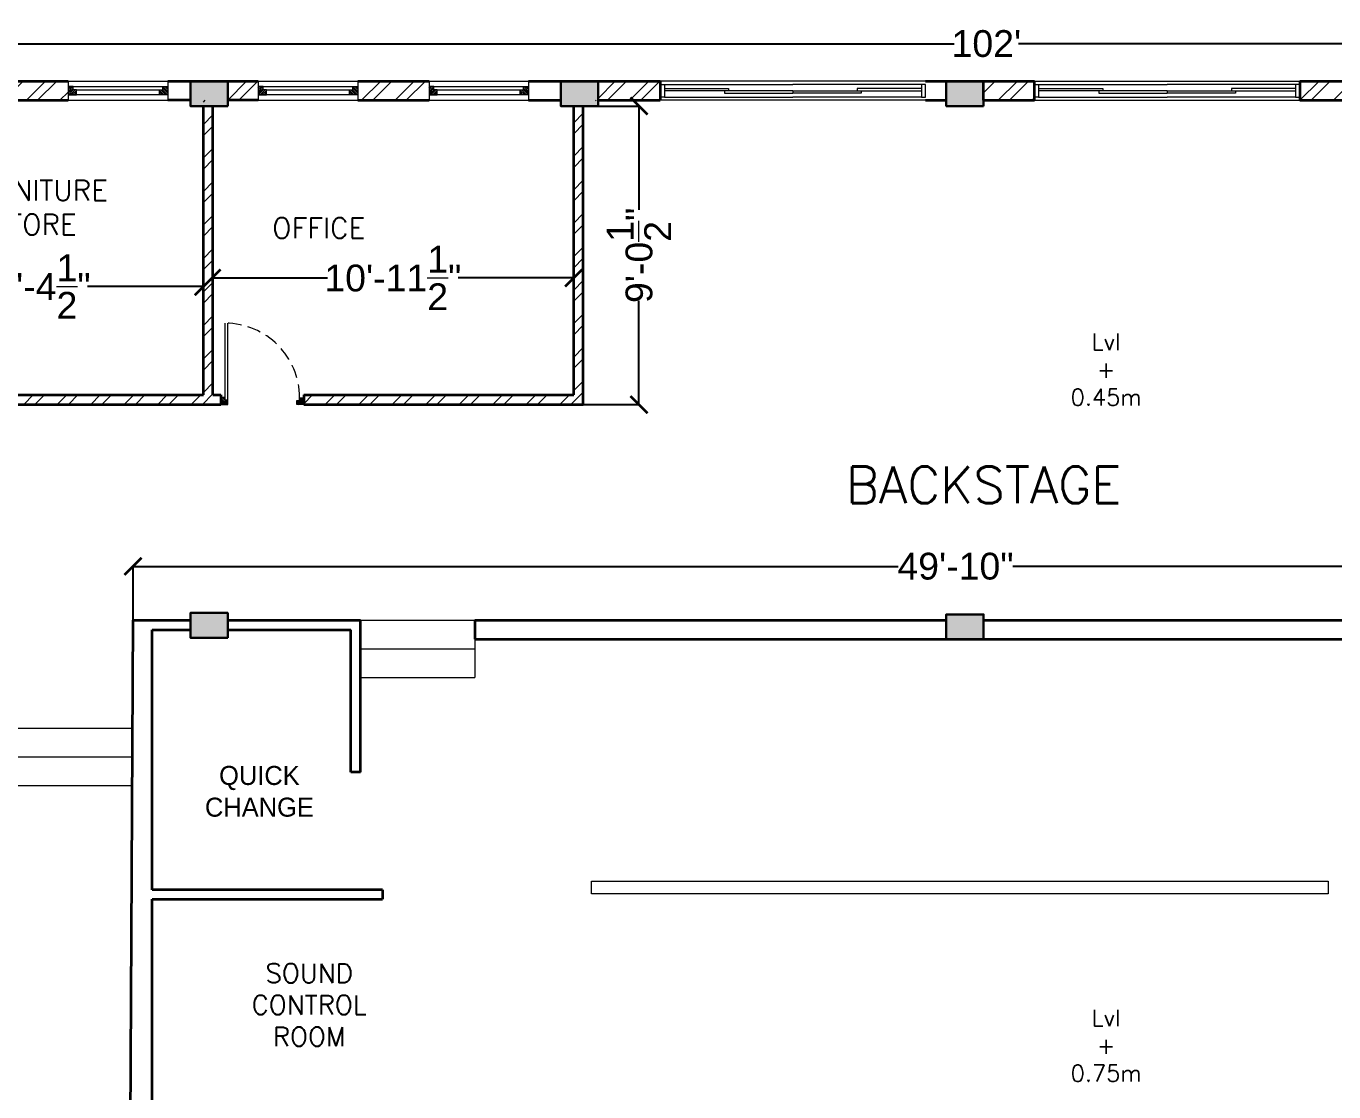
# Model space of a CAD drawing. Header units: inches. Extents: x 845 to 17085, y 908 to 10810.
# Drawn here: x 2381.4 to 2857, y 3523.7 to 3911.5 of the extents above; entities that cross this region are included whole.
import ezdxf

# ---------------------------------------------------------------- set-up
doc = ezdxf.new("R2010")
doc.units = ezdxf.units.IN
doc.header["$LTSCALE"] = 15
doc.header["$MEASUREMENT"] = 0
for name, pattern in [('ACAD_ISO04W100', [30.5, 24, -3, 0.5, -3]), ('CONTINUA', [0]), ('DASHED2', [0.375, 0.25, -0.125])]:
    doc.linetypes.add(name, pattern=pattern)
for name, color, linetype, lineweight in [('.15', 4, 'Continuous', 15), ('c1', 21, 'Continuous', 30), ('FURN', 43, 'Continuous', 18), ('FURN 2', 34, 'Continuous', 15), ('GRID', 8, 'ACAD_ISO04W100', 5), ('HATCH', 251, 'Continuous', 5), ('humans', 7, 'Continuous', 15), ('PDF_Layer1', 1, 'Continuous', 18), ('wall 1', 1, 'Continuous', 35), ('WIND & DOOR', 160, 'Continuous', 9)]:
    doc.layers.add(name, color=color, linetype=linetype, lineweight=lineweight)
doc.layers.add('door and window', color=7, linetype='Continuous', lineweight=25, true_color=0x0609c1)
doc.layers.add('Text', color=255, linetype='Continuous')
doc.styles.add('ROMANS', font='ROMANS')
doc.styles.get("Standard").update_dxf_attribs({"font": 'arial.ttf'})
doc.dimstyles.get("Standard").update_dxf_attribs({"dimtxt": 9.75, "dimasz": 6.25, "dimexe": 0.18, "dimexo": 0.0625, "dimgap": 0.09, "dimtad": 0, "dimdec": 1, "dimzin": 0, "dimdsep": 46, "dimlunit": 4, "dimtxsty": 'Standard', "dimblk": 'ARCHTICK', "dimcen": 0.09, "dimadec": 0, "dimazin": 0, "dimtfac": 1, "dimtdec": 1, "dimtofl": 0, "dimtmove": 0, "dimatfit": 3, "dimldrblk": 'ARCHTICK', "dimfxl": 1, "dimtolj": 1, "dimtzin": 0, "dimlwd": 25, "dimarcsym": 0})
pattern_1 = [(45, (-97695.34, -40951.402), (-6.0932045, 6.0932045), []), (45, (-97691.278, -40951.402), (-6.0932045, 6.0932045), [])]

# ---------------------------------------------------------------- blocks, each defined once
blk = doc.blocks.new('_ArchTick')
at = {"layer": 'GRID', "color": 0, "const_width": 0.15}
blk.add_lwpolyline([(-0.5, -0.5), (0.5, 0.5)], dxfattribs=at)
blk = doc.blocks.new('*D118')
at = {"layer": 'Defpoints', "color": 0, "linetype": 'ByBlock', "lineweight": 30, "transparency": 16777216}
for p in [(3342.56, 3905.07), (2118.63, 3891.44), (3342.56, 3891.44)]:
    blk.add_point(p, dxfattribs=at)
at = {"layer": 'humans', "color": 0, "linetype": 'ByBlock', "lineweight": -2, "transparency": 16777216}
for p, q in [((2118.63, 3891.5), (2118.63, 3905.25)), ((3342.56, 3891.5), (3342.56, 3905.25))]:
    blk.add_line(p, q, dxfattribs=at)
at = {"layer": 'humans', "color": 0, "linetype": 'Continuous', "lineweight": 25, "transparency": 16777216}
for p, q in [((2118.63, 3905.07), (2718.9, 3905.07)), ((3342.56, 3905.07), (2742.29, 3905.07))]:
    blk.add_line(p, q, dxfattribs=at)
at = {"layer": 'humans', "color": 0, "linetype": 'ByBlock', "lineweight": 25, "transparency": 16777216, "xscale": 6.25, "yscale": 6.25, "zscale": 6.25, "rotation": 180}
blk.add_blockref('_ArchTick', (2118.63, 3905.07), dxfattribs=at)
at = {"layer": 'humans', "color": 0, "linetype": 'ByBlock', "lineweight": 25, "transparency": 16777216, "xscale": 6.25, "yscale": 6.25, "zscale": 6.25}
blk.add_blockref('_ArchTick', (3342.56, 3905.07), dxfattribs=at)
at = {"layer": 'humans', "color": 0, "linetype": 'ByBlock', "transparency": 16777216, "insert": (2730.6, 3905.07), "char_height": 9.75, "attachment_point": 5}
blk.add_mtext("\\A1;102'", dxfattribs=at)
blk = doc.blocks.new('*D120')
at = {"layer": 'Defpoints', "color": 0, "linetype": 'ByBlock', "lineweight": 30, "transparency": 16777216}
for p in [(2321.63, 3816.72), (2445.89, 3816.72), (2445.89, 3816.72)]:
    blk.add_point(p, dxfattribs=at)
at = {"layer": 'humans', "color": 0, "linetype": 'ByBlock', "lineweight": -2, "transparency": 16777216}
for p, q in [((2321.63, 3816.78), (2321.63, 3816.9)), ((2445.89, 3816.78), (2445.89, 3816.9))]:
    blk.add_line(p, q, dxfattribs=at)
at = {"layer": 'humans', "color": 0, "linetype": 'Continuous', "lineweight": 25, "transparency": 16777216}
for p, q in [((2321.63, 3816.72), (2363.83, 3816.72)), ((2445.89, 3816.72), (2403.69, 3816.72))]:
    blk.add_line(p, q, dxfattribs=at)
at = {"layer": 'humans', "color": 0, "linetype": 'ByBlock', "lineweight": 25, "transparency": 16777216, "xscale": 6.25, "yscale": 6.25, "zscale": 6.25, "rotation": 180}
blk.add_blockref('_ArchTick', (2321.63, 3816.72), dxfattribs=at)
at = {"layer": 'humans', "color": 0, "linetype": 'ByBlock', "lineweight": 25, "transparency": 16777216, "xscale": 6.25, "yscale": 6.25, "zscale": 6.25}
blk.add_blockref('_ArchTick', (2445.89, 3816.72), dxfattribs=at)
at = {"layer": 'humans', "color": 0, "linetype": 'ByBlock', "transparency": 16777216, "insert": (2383.76, 3816.72), "char_height": 9.75, "attachment_point": 5}
blk.add_mtext('\\A1;10\'-4{\\H1x;\\S1/2;}"', dxfattribs=at)
blk = doc.blocks.new('*D121')
at = {"layer": 'Defpoints', "color": 0, "linetype": 'ByBlock', "lineweight": 30, "transparency": 16777216}
for p in [(2449.01, 3819.84), (2580.57, 3819.84), (2580.57, 3819.84)]:
    blk.add_point(p, dxfattribs=at)
at = {"layer": 'humans', "color": 0, "linetype": 'ByBlock', "lineweight": -2, "transparency": 16777216}
for p, q in [((2449.01, 3819.91), (2449.01, 3820.02)), ((2580.57, 3819.91), (2580.57, 3820.02))]:
    blk.add_line(p, q, dxfattribs=at)
at = {"layer": 'humans', "color": 0, "linetype": 'Continuous', "lineweight": 25, "transparency": 16777216}
for p, q in [((2449.01, 3819.84), (2491.07, 3819.84)), ((2580.57, 3819.84), (2538.51, 3819.84))]:
    blk.add_line(p, q, dxfattribs=at)
at = {"layer": 'humans', "color": 0, "linetype": 'ByBlock', "lineweight": 25, "transparency": 16777216, "xscale": 6.25, "yscale": 6.25, "zscale": 6.25, "rotation": 180}
blk.add_blockref('_ArchTick', (2449.01, 3819.84), dxfattribs=at)
at = {"layer": 'humans', "color": 0, "linetype": 'ByBlock', "lineweight": 25, "transparency": 16777216, "xscale": 6.25, "yscale": 6.25, "zscale": 6.25}
blk.add_blockref('_ArchTick', (2580.57, 3819.84), dxfattribs=at)
at = {"layer": 'humans', "color": 0, "linetype": 'ByBlock', "transparency": 16777216, "insert": (2514.79, 3819.84), "char_height": 9.75, "attachment_point": 5}
blk.add_mtext('\\A1;10\'-11{\\H1x;\\S1/2;}"', dxfattribs=at)
blk = doc.blocks.new('*D122')
at = {"layer": 'Defpoints', "color": 0, "linetype": 'ByBlock', "lineweight": 30, "transparency": 16777216}
for p in [(2584.04, 3882.39), (2584.04, 3773.78), (2604.27, 3773.78)]:
    blk.add_point(p, dxfattribs=at)
at = {"layer": 'humans', "color": 0, "linetype": 'ByBlock', "lineweight": -2, "transparency": 16777216}
for p, q in [((2584.1, 3882.39), (2604.45, 3882.39)), ((2584.1, 3773.78), (2604.45, 3773.78))]:
    blk.add_line(p, q, dxfattribs=at)
at = {"layer": 'humans', "color": 0, "linetype": 'Continuous', "lineweight": 25, "transparency": 16777216}
for p, q in [((2604.27, 3882.39), (2604.27, 3844.69)), ((2604.27, 3773.78), (2604.27, 3811.48))]:
    blk.add_line(p, q, dxfattribs=at)
at = {"layer": 'humans', "color": 0, "linetype": 'ByBlock', "lineweight": 25, "transparency": 16777216, "xscale": 6.25, "yscale": 6.25, "zscale": 6.25}
for p, rotation in [((2604.27, 3882.39), 90), ((2604.27, 3773.78), 270)]:
    blk.add_blockref('_ArchTick', p, dxfattribs=dict(at, rotation=rotation))
at = {"layer": 'humans', "color": 0, "linetype": 'ByBlock', "transparency": 16777216, "insert": (2604.27, 3828.08), "char_height": 9.75, "attachment_point": 5, "rotation": 90}
blk.add_mtext('\\A1;9\'-0{\\H1x;\\S1/2;}"', dxfattribs=at)
blk = doc.blocks.new('*D123')
at = {"layer": 'Defpoints', "color": 0, "linetype": 'ByBlock', "lineweight": 30, "transparency": 16777216}
for p in [(3018.45, 3714.93), (2420.3, 3695.32), (3018.45, 3695.32)]:
    blk.add_point(p, dxfattribs=at)
at = {"layer": 'humans', "color": 0, "linetype": 'ByBlock', "lineweight": -2, "transparency": 16777216}
for p, q in [((2420.3, 3695.38), (2420.3, 3715.11)), ((3018.45, 3695.38), (3018.45, 3715.11))]:
    blk.add_line(p, q, dxfattribs=at)
at = {"layer": 'humans', "color": 0, "linetype": 'Continuous', "lineweight": 25, "transparency": 16777216}
for p, q in [((2420.3, 3714.93), (2698.55, 3714.93)), ((3018.45, 3714.93), (2740.2, 3714.93))]:
    blk.add_line(p, q, dxfattribs=at)
at = {"layer": 'humans', "color": 0, "linetype": 'ByBlock', "lineweight": 25, "transparency": 16777216, "xscale": 6.25, "yscale": 6.25, "zscale": 6.25, "rotation": 180}
blk.add_blockref('_ArchTick', (2420.3, 3714.93), dxfattribs=at)
at = {"layer": 'humans', "color": 0, "linetype": 'ByBlock', "lineweight": 25, "transparency": 16777216, "xscale": 6.25, "yscale": 6.25, "zscale": 6.25}
blk.add_blockref('_ArchTick', (3018.45, 3714.93), dxfattribs=at)
at = {"layer": 'humans', "color": 0, "linetype": 'ByBlock', "transparency": 16777216, "insert": (2719.38, 3714.93), "char_height": 9.75, "attachment_point": 5}
blk.add_mtext('\\A1;49\'-10"', dxfattribs=at)

msp = doc.modelspace()

# ---------------------------------------------------------------- hatches: boundary and pattern name
at = {"layer": 'HATCH'}
h = msp.add_hatch(dxfattribs=at)
h.set_pattern_fill('ANSI32', color=256, scale=0.904682)
h.set_pattern_definition(pattern_1)
h.paths.add_polyline_path([(2370.79, 3891.44), (2370.79, 3884.5), (2396.73, 3884.5), (2396.73, 3891.44)], flags=17)
h.paths.add_polyline_path([(2449.36, 3884.5), (2465.81, 3884.5), (2465.81, 3891.44), (2454.73, 3891.44), (2454.73, 3884.5), (2445.89, 3884.5), (2445.89, 3777.29), (2360.7, 3777.29), (2360.7, 3776.29), (2360.71, 3776.29), (2360.7, 3773.83), (2452.28, 3773.83), (2452.28, 3777.29), (2449.36, 3777.29)])
h = msp.add_hatch(color=256, dxfattribs=at)
h.dxf.hatch_style = 1
h.paths.add_polyline_path([(2454.73, 3891.44), (2454.73, 3882.39), (2441.16, 3882.39), (2441.16, 3891.44)])
h = msp.add_hatch(dxfattribs=at)
h.set_pattern_fill('ANSI32', color=256, scale=0.904682)
h.set_pattern_definition(pattern_1)
h.paths.add_polyline_path([(2527.93, 3884.5), (2527.93, 3891.44), (2501.99, 3891.44), (2501.99, 3884.5)], flags=17)
h.paths.add_polyline_path([(2584.04, 3884.5), (2612, 3884.5), (2612, 3891.44), (2589.41, 3891.44), (2589.41, 3884.5), (2580.57, 3882.39), (2580.57, 3777.29), (2482.36, 3777.29), (2482.36, 3776.29), (2482.36, 3776.29), (2482.36, 3773.78), (2584.04, 3773.78)])
h = msp.add_hatch(color=256, dxfattribs=at)
h.dxf.hatch_style = 1
h.paths.add_polyline_path([(2589.41, 3891.44), (2589.41, 3882.39), (2575.84, 3882.39), (2575.84, 3891.44)])
h = msp.add_hatch(color=256, dxfattribs=at)
h.dxf.hatch_style = 1
h.paths.add_polyline_path([(2729.58, 3891.44), (2729.58, 3882.39), (2716.01, 3882.39), (2716.01, 3891.44)])
h = msp.add_hatch(dxfattribs=at)
h.set_pattern_fill('ANSI32', color=256, scale=0.904682)
h.set_pattern_definition(pattern_1)
h.paths.add_polyline_path([(2729.58, 3891.44), (2729.58, 3884.5), (2748.08, 3884.5), (2748.08, 3891.44)])
h = msp.add_hatch(dxfattribs=at)
h.set_pattern_fill('ANSI32', color=256, scale=0.904682)
h.set_pattern_definition(pattern_1)
h.paths.add_polyline_path([(2998.32, 3891.44), (2989.48, 3891.44), (2989.48, 3884.5), (3003.05, 3884.5), (3003.05, 3777.29), (2995.14, 3777.29), (2995.14, 3773.83), (3073.16, 3773.83), (3073.16, 3777.29), (3006.52, 3777.29), (3006.52, 3884.5), (2998.32, 3884.5)])
h.paths.add_polyline_path([(3071.44, 3891.44), (3052.28, 3891.44), (3052.28, 3884.5), (3071.44, 3884.5)], flags=17)
h.paths.add_polyline_path([(3181.18, 3891.44), (3107.63, 3891.44), (3107.63, 3884.5), (3117.2, 3884.5), (3117.2, 3777.28), (3106.24, 3777.29), (3106.24, 3773.81), (3117.2, 3773.81), (3117.2, 3759.65), (3120.67, 3759.65), (3120.67, 3884.5), (3141.48, 3884.5), (3181.18, 3884.5)])
h.paths.add_polyline_path([(2953.3, 3891.44), (2925.77, 3891.44), (2925.77, 3884.5), (2953.3, 3884.5)])
h.paths.add_polyline_path([(2867.82, 3891.44), (2844.58, 3891.44), (2844.58, 3884.5), (2872.55, 3884.5), (2872.55, 3773.83), (2962.05, 3773.83), (2962.05, 3777.29), (2876.02, 3777.29), (2876.02, 3884.5), (2867.82, 3884.5)])
at = {"layer": 'HATCH', "lineweight": 0, "true_color": 0x000000}
h = msp.add_hatch(dxfattribs=at)
h.set_pattern_fill('ANSI31', color=18, scale=0.120624, angle=90)
h.set_pattern_definition([(135, (966423.11064, -908224.77756), (-0.27080908924, -0.27080908924), [])])
h.paths.add_polyline_path([(2453.78, 3775.33), (2453.79, 3776.33), (2452.28, 3776.33), (2452.28, 3773.83), (2454.78, 3773.82), (2454.79, 3775.33)])
h.paths.add_polyline_path([(2480.86, 3775.29), (2479.85, 3775.29), (2479.85, 3773.78), (2482.36, 3773.78), (2482.36, 3776.29), (2480.85, 3776.29)])
at = {"layer": 'HATCH'}
h = msp.add_hatch(color=256, dxfattribs=at)
h.dxf.hatch_style = 1
h.paths.add_polyline_path([(2454.73, 3697.98), (2454.73, 3688.93), (2441.16, 3688.93), (2441.16, 3697.98)])
h = msp.add_hatch(color=256, dxfattribs=at)
h.dxf.hatch_style = 1
h.paths.add_polyline_path([(2729.58, 3697.43), (2729.58, 3688.38), (2716.01, 3688.38), (2716.01, 3697.43)])

# ---------------------------------------------------------------- linework, layer by layer
at = {"layer": '.15', "lineweight": 15}
for p, q in [((2396.73, 3891.44), (2432.92, 3891.44)), ((2465.81, 3891.44), (2501.99, 3891.44)), ((2527.93, 3891.44), (2564.12, 3891.44)), ((2708.5, 3891.44), (2612, 3891.44)), ((2748.08, 3891.44), (2844.58, 3891.44)), ((2396.73, 3884.5), (2432.92, 3884.5)), ((2465.81, 3884.5), (2501.99, 3884.5)), ((2527.93, 3884.5), (2564.12, 3884.5)), ((2708.5, 3884.5), (2612, 3884.5)), ((2748.08, 3884.5), (2844.58, 3884.5))]:
    msp.add_line(p, q, dxfattribs=at)
at = {"layer": 'c1'}
for points in [[(2454.73, 3882.39), (2454.73, 3891.44), (2441.16, 3891.44), (2441.16, 3882.39)], [(2589.41, 3882.39), (2589.41, 3891.44), (2575.84, 3891.44), (2575.84, 3882.39)], [(2729.58, 3882.39), (2729.58, 3891.44), (2716.01, 3891.44), (2716.01, 3882.39)], [(2454.73, 3688.93), (2454.73, 3697.98), (2441.16, 3697.98), (2441.16, 3688.93)], [(2729.58, 3688.38), (2729.58, 3697.43), (2716.01, 3697.43), (2716.01, 3688.38)]]:
    msp.add_lwpolyline(points, close=True, dxfattribs=at)
at = {"layer": 'door and window', "color": 18, "lineweight": 0, "true_color": 0x000000}
for p, q in [((2453.79, 3776.33), (2453.83, 3803.39)), ((2454.79, 3775.33), (2454.83, 3803.37))]:
    msp.add_line(p, q, dxfattribs=at)
for points in [[(2454.78, 3773.82), (2454.79, 3775.33), (2453.78, 3775.33), (2453.79, 3776.33), (2452.28, 3776.33), (2452.28, 3773.83), (2454.78, 3773.82)], [(2479.85, 3773.78), (2479.85, 3775.29), (2480.86, 3775.29), (2480.85, 3776.29), (2482.36, 3776.29), (2482.36, 3773.78), (2479.85, 3773.78)]]:
    msp.add_lwpolyline(points, dxfattribs=at)
at = {"layer": 'FURN'}
for p, q in [((2321.49, 3656), (2420.16, 3656)), ((2321.49, 3645.6), (2420.16, 3645.6)), ((2321.49, 3635.19), (2420.16, 3635.19))]:
    msp.add_line(p, q, dxfattribs=at)
at = {"layer": 'FURN 2'}
for p, q in [((2503.03, 3695.32), (2544.64, 3695.32)), ((2544.64, 3688.38), (2544.64, 3674.51)), ((2503.03, 3684.91), (2544.64, 3684.91)), ((2503.03, 3674.51), (2544.64, 3674.51)), ((2503.03, 3674.51), (2544.64, 3674.51))]:
    msp.add_line(p, q, dxfattribs=at)
at = {"layer": 'HATCH', "lineweight": 0}
for p, q in [((2396.73, 3889.06), (2397.14, 3889.48)), ((2396.73, 3888.4), (2397.81, 3889.48)), ((2396.73, 3887.74), (2398.47, 3889.48)), ((2396.73, 3887.08), (2398.54, 3888.89)), ((2396.78, 3886.46), (2398.58, 3888.27)), ((2397.44, 3886.46), (2399.25, 3888.27)), ((2398.1, 3886.46), (2399.75, 3888.11)), ((2398.76, 3886.46), (2399.75, 3887.44)), ((2399.42, 3886.46), (2399.75, 3886.78)), ((2431.55, 3886.46), (2429.9, 3888.11)), ((2430.89, 3886.46), (2429.9, 3887.44)), ((2430.22, 3886.46), (2429.9, 3886.78)), ((2432.21, 3886.46), (2430.4, 3888.27)), ((2432.87, 3886.46), (2431.06, 3888.27)), ((2432.92, 3887.08), (2431.11, 3888.89)), ((2432.92, 3887.74), (2431.18, 3889.48)), ((2432.92, 3888.4), (2431.84, 3889.48)), ((2432.92, 3889.06), (2432.5, 3889.48)), ((2465.81, 3889.06), (2466.22, 3889.48)), ((2465.81, 3888.4), (2466.88, 3889.48)), ((2465.81, 3887.74), (2467.54, 3889.48)), ((2465.81, 3887.08), (2467.61, 3888.89)), ((2465.85, 3886.46), (2467.66, 3888.27)), ((2466.51, 3886.46), (2468.32, 3888.27)), ((2467.18, 3886.46), (2468.82, 3888.11)), ((2467.84, 3886.46), (2468.82, 3887.44)), ((2468.5, 3886.46), (2468.82, 3886.78)), ((2500.62, 3886.46), (2498.98, 3888.11)), ((2499.96, 3886.46), (2498.98, 3887.44)), ((2499.3, 3886.46), (2498.98, 3886.78)), ((2501.29, 3886.46), (2499.48, 3888.27)), ((2501.95, 3886.46), (2500.14, 3888.27)), ((2501.99, 3887.08), (2500.18, 3888.89)), ((2501.99, 3887.74), (2500.26, 3889.48)), ((2501.99, 3888.4), (2500.92, 3889.48)), ((2501.99, 3889.06), (2501.58, 3889.48)), ((2527.93, 3889.06), (2528.35, 3889.48)), ((2527.93, 3888.4), (2529.01, 3889.48)), ((2527.93, 3887.74), (2529.67, 3889.48)), ((2527.93, 3887.08), (2529.74, 3888.89)), ((2527.98, 3886.46), (2529.79, 3888.27)), ((2528.64, 3886.46), (2530.45, 3888.27)), ((2529.3, 3886.46), (2530.95, 3888.11)), ((2529.97, 3886.46), (2530.95, 3887.44)), ((2530.63, 3886.46), (2530.95, 3886.78)), ((2562.75, 3886.46), (2561.11, 3888.11)), ((2562.09, 3886.46), (2561.11, 3887.44)), ((2561.43, 3886.46), (2561.11, 3886.78)), ((2563.41, 3886.46), (2561.6, 3888.27)), ((2564.08, 3886.46), (2562.27, 3888.27)), ((2564.12, 3887.08), (2562.31, 3888.89)), ((2564.12, 3887.74), (2562.38, 3889.48)), ((2564.12, 3888.4), (2563.05, 3889.48)), ((2564.12, 3889.06), (2563.71, 3889.48))]:
    msp.add_line(p, q, dxfattribs=at)
at = {"layer": 'humans', "linetype": 'ByBlock'}
msp.add_lwpolyline([(2586.98, 3600.43), (2854.91, 3600.43), (2854.91, 3595.74), (2586.98, 3595.74)], close=True, dxfattribs=at)
at = {"layer": 'PDF_Layer1', "lineweight": 18}
for p, q in [((2396.73, 3891.44), (2396.73, 3884.5)), ((2432.92, 3891.44), (2432.92, 3884.5)), ((2465.81, 3891.44), (2465.81, 3884.5)), ((2501.99, 3891.44), (2501.99, 3884.5)), ((2527.93, 3891.44), (2527.93, 3884.5)), ((2564.12, 3891.44), (2564.12, 3884.5))]:
    msp.add_line(p, q, dxfattribs=at)
at = {"layer": 'wall 1', "ltscale": 1.5}
for p, q in [((2370.79, 3891.44), (2396.73, 3891.44)), ((2432.92, 3891.44), (2465.81, 3891.44)), ((2501.99, 3891.44), (2527.93, 3891.44)), ((2564.12, 3891.44), (2612, 3891.44)), ((2612, 3891.44), (2612, 3884.5)), ((2708.5, 3891.44), (2748.08, 3891.44)), ((2729.58, 3884.5), (2729.58, 3891.44)), ((2748.08, 3884.5), (2748.08, 3891.44)), ((2844.58, 3891.44), (2889.58, 3891.44)), ((2844.58, 3891.44), (2844.58, 3884.5)), ((2370.79, 3884.5), (2396.73, 3884.5)), ((2441.16, 3884.5), (2432.92, 3884.5)), ((2445.89, 3777.29), (2445.89, 3882.39)), ((2449.36, 3777.29), (2449.36, 3882.39)), ((2465.81, 3884.5), (2454.73, 3884.5)), ((2501.99, 3884.5), (2527.93, 3884.5)), ((2564.12, 3884.5), (2575.84, 3884.5)), ((2580.57, 3777.29), (2580.57, 3882.39)), ((2584.04, 3773.78), (2584.04, 3882.39)), ((2589.41, 3884.5), (2612, 3884.5)), ((2708.5, 3884.5), (2716.01, 3884.5)), ((2729.58, 3884.5), (2748.08, 3884.5)), ((2844.58, 3884.5), (2867.82, 3884.5)), ((2360.7, 3777.29), (2445.89, 3777.29)), ((2449.36, 3777.29), (2452.28, 3777.29)), ((2452.28, 3777.29), (2452.28, 3773.83)), ((2482.36, 3777.29), (2482.36, 3773.83)), ((2482.36, 3777.29), (2580.57, 3777.29)), ((2360.7, 3773.83), (2452.28, 3773.83)), ((2482.36, 3773.78), (2584.04, 3773.78)), ((2419.36, 3510.92), (2420.3, 3695.32)), ((2420.3, 3695.32), (2441.16, 3695.32)), ((2454.73, 3695.32), (2503.03, 3695.32)), ((2503.03, 3640), (2503.03, 3695.32)), ((2544.64, 3695.32), (2716.01, 3695.32)), ((2544.64, 3695.32), (2544.64, 3688.38)), ((2729.58, 3695.32), (2867.82, 3695.32)), ((2427.24, 3597.26), (2427.24, 3691.85)), ((2427.24, 3691.85), (2441.16, 3691.85)), ((2454.73, 3691.85), (2499.56, 3691.85)), ((2499.56, 3640), (2499.56, 3691.85)), ((2544.64, 3688.38), (2898.37, 3688.38)), ((2503.03, 3640), (2499.56, 3640)), ((2511.01, 3597.26), (2427.24, 3597.26)), ((2511.01, 3597.26), (2511.01, 3593.8)), ((2427.24, 3517.85), (2427.24, 3593.8)), ((2427.24, 3593.8), (2511.01, 3593.8))]:
    msp.add_line(p, q, dxfattribs=at)
at = {"layer": 'WIND & DOOR', "linetype": 'CONTINUA', "lineweight": 5, "ltscale": 0.4}
for p, q in [((2612, 3890.19), (2613.51, 3890.19)), ((2612, 3885.67), (2612, 3890.19)), ((2613.51, 3890.19), (2613.51, 3885.67)), ((2613.51, 3890.19), (2660.25, 3890.19)), ((2707, 3890.19), (2660.25, 3890.19)), ((2708.5, 3890.19), (2707, 3890.19)), ((2707, 3890.19), (2707, 3885.67)), ((2708.5, 3890.19), (2707, 3890.19)), ((2707, 3890.19), (2707, 3885.67)), ((2708.5, 3885.67), (2708.5, 3890.19)), ((2708.5, 3885.67), (2708.5, 3890.19)), ((2748.08, 3890.19), (2749.59, 3890.19)), ((2748.08, 3885.67), (2748.08, 3890.19)), ((2748.08, 3890.19), (2749.59, 3890.19)), ((2748.08, 3885.67), (2748.08, 3890.19)), ((2749.59, 3890.19), (2796.33, 3890.19)), ((2749.59, 3890.19), (2749.59, 3885.67)), ((2749.59, 3890.19), (2749.59, 3885.67)), ((2843.08, 3890.19), (2796.33, 3890.19)), ((2844.58, 3890.19), (2843.08, 3890.19)), ((2843.08, 3890.19), (2843.08, 3885.67)), ((2844.58, 3885.67), (2844.58, 3890.19)), ((2398.54, 3889.48), (2396.73, 3889.48)), ((2396.73, 3889.48), (2396.73, 3886.46)), ((2429.9, 3886.46), (2396.73, 3886.46)), ((2396.73, 3886.46), (2399.75, 3886.46)), ((2398.54, 3888.27), (2398.54, 3889.48)), ((2398.54, 3889.48), (2431.11, 3889.48)), ((2399.75, 3888.27), (2398.54, 3888.27)), ((2399.75, 3886.46), (2399.75, 3888.27)), ((2399.75, 3888.27), (2429.9, 3888.27)), ((2429.9, 3886.46), (2429.9, 3888.27)), ((2429.9, 3888.27), (2431.11, 3888.27)), ((2432.92, 3886.46), (2429.9, 3886.46)), ((2431.11, 3889.48), (2432.92, 3889.48)), ((2431.11, 3888.27), (2431.11, 3889.48)), ((2432.92, 3889.48), (2432.92, 3886.46)), ((2467.61, 3889.48), (2465.81, 3889.48)), ((2465.81, 3889.48), (2465.81, 3886.46)), ((2498.98, 3886.46), (2465.81, 3886.46)), ((2465.81, 3886.46), (2468.82, 3886.46)), ((2467.61, 3888.27), (2467.61, 3889.48)), ((2467.61, 3889.48), (2500.18, 3889.48)), ((2468.82, 3888.27), (2467.61, 3888.27)), ((2468.82, 3886.46), (2468.82, 3888.27)), ((2468.82, 3888.27), (2498.98, 3888.27)), ((2498.98, 3886.46), (2498.98, 3888.27)), ((2498.98, 3888.27), (2500.18, 3888.27)), ((2501.99, 3886.46), (2498.98, 3886.46)), ((2500.18, 3889.48), (2501.99, 3889.48)), ((2500.18, 3888.27), (2500.18, 3889.48)), ((2501.99, 3889.48), (2501.99, 3886.46)), ((2529.74, 3889.48), (2527.93, 3889.48)), ((2527.93, 3889.48), (2527.93, 3886.46)), ((2561.11, 3886.46), (2527.93, 3886.46)), ((2527.93, 3886.46), (2530.95, 3886.46)), ((2529.74, 3888.27), (2529.74, 3889.48)), ((2529.74, 3889.48), (2562.31, 3889.48)), ((2530.95, 3888.27), (2529.74, 3888.27)), ((2530.95, 3886.46), (2530.95, 3888.27)), ((2530.95, 3888.27), (2561.11, 3888.27)), ((2561.11, 3886.46), (2561.11, 3888.27)), ((2561.11, 3888.27), (2562.31, 3888.27)), ((2564.12, 3886.46), (2561.11, 3886.46)), ((2562.31, 3889.48), (2564.12, 3889.48)), ((2562.31, 3888.27), (2562.31, 3889.48)), ((2564.12, 3889.48), (2564.12, 3886.46)), ((2613.51, 3885.67), (2612, 3885.67)), ((2613.51, 3888.84), (2636.88, 3888.84)), ((2636.88, 3887.93), (2613.51, 3887.93)), ((2613.51, 3885.67), (2660.25, 3885.67)), ((2660.25, 3887.93), (2635.38, 3887.93)), ((2635.38, 3887.93), (2635.38, 3887.03)), ((2635.38, 3887.03), (2660.25, 3887.03)), ((2636.88, 3888.84), (2636.88, 3887.93)), ((2660.25, 3887.93), (2660.25, 3887.03)), ((2660.25, 3887.93), (2685.13, 3887.93)), ((2685.13, 3887.03), (2660.25, 3887.03)), ((2707, 3885.67), (2660.25, 3885.67)), ((2707, 3888.84), (2683.62, 3888.84)), ((2683.62, 3888.84), (2683.62, 3887.93)), ((2683.62, 3887.93), (2707, 3887.93)), ((2685.13, 3887.93), (2685.13, 3887.03)), ((2707, 3885.67), (2708.5, 3885.67)), ((2707, 3885.67), (2708.5, 3885.67)), ((2749.59, 3885.67), (2748.08, 3885.67)), ((2749.59, 3885.67), (2748.08, 3885.67)), ((2749.59, 3888.84), (2772.96, 3888.84)), ((2772.96, 3887.93), (2749.59, 3887.93)), ((2749.59, 3885.67), (2796.33, 3885.67)), ((2796.33, 3887.93), (2771.46, 3887.93)), ((2771.46, 3887.93), (2771.46, 3887.03)), ((2771.46, 3887.03), (2796.33, 3887.03)), ((2772.96, 3888.84), (2772.96, 3887.93)), ((2796.33, 3887.93), (2796.33, 3887.03)), ((2796.33, 3887.93), (2821.21, 3887.93)), ((2821.21, 3887.03), (2796.33, 3887.03)), ((2843.08, 3885.67), (2796.33, 3885.67)), ((2843.08, 3888.84), (2819.71, 3888.84)), ((2819.71, 3888.84), (2819.71, 3887.93)), ((2819.71, 3887.93), (2843.08, 3887.93)), ((2821.21, 3887.93), (2821.21, 3887.03)), ((2843.08, 3885.67), (2844.58, 3885.67))]:
    msp.add_line(p, q, dxfattribs=at)
at = {"layer": 'WIND & DOOR', "linetype": 'DASHED2', "lineweight": 9, "ltscale": 1.3}
msp.add_arc((2453.79, 3776.33), 27.06, 359.9121, 89.9121, dxfattribs=at)

# ---------------------------------------------------------------- texts
at = {"layer": 'Text', "ltscale": 0.115, "attachment_point": 9, "style": 'ROMANS'}
for s, width, gutter_width, insert, char_height in [('\\pxqc;FURNITURE\\PSTORE', 0.00192, 0.00973, (2384.15, 3835.58), 7.4549), ('\\pxqc;OFFICE', 0.00275, 0.0139, (2487.83, 3834.29), 7.4549), ('\\pxqc;Lvl + 0.45m', 3.9371, 0.00837, (2776.14, 3773.45), 6.0312), ('\\pxqc;BACKSTAGE', 0.00607, 0.0308, (2729.6, 3737.87), 13.3411), ('\\pxqc;{\\fCentury Gothic|b0|i0|c0|p34;QUICK CHANGE}', 0.00275, 0.0139, (2466.26, 3623.75), 6.9209), ('\\pxqc;SOUND CONTROL\\PROOM', 0.00142, 0.00723, (2484.36, 3540.36), 6.9209), ('\\pxqc;Lvl + 0.75m', 3.9371, 0.00837, (2776.14, 3527.49), 6.0312)]:
    msp.add_mtext_dynamic_manual_height_columns(s, width=width, gutter_width=gutter_width, heights=[0], dxfattribs=dict(at, insert=insert, char_height=char_height))

# ---------------------------------------------------------------- dimensions: what is measured, and where the dimension line sits
at = {"layer": 'humans', "linetype": 'ByBlock'}
for p1, p2, distance, picture, middle in [((2118.63, 3891.44), (3342.56, 3891.44), 13.64, '*D118', (2730.6, 3905.07)), ((2584.04, 3882.39), (2584.04, 3773.78), 20.23, '*D122', (2604.27, 3828.08)), ((2321.63, 3816.72), (2445.89, 3816.72), 0, '*D120', (2383.76, 3816.72)), ((2449.01, 3819.84), (2580.57, 3819.84), 0, '*D121', (2514.79, 3819.84)), ((2420.3035, 3695.3158), (3018.447, 3695.3158), 19.6113, '*D123', (2719.3752, 3714.9271))]:
    dim = msp.add_aligned_dim(p1=p1, p2=p2, distance=distance, dimstyle='Standard', dxfattribs=at)
    dim.commit()
    dim.dimension.update_dxf_attribs({"geometry": picture, "text_midpoint": middle})

doc.saveas('drawing.dxf')
